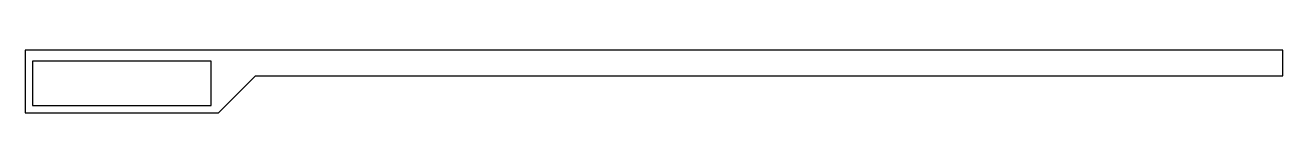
# Model space of a CAD drawing. Header units: millimetres. Extents: x -51 to 119, y -9 to -1.
import ezdxf

# ---------------------------------------------------------------- set-up
doc = ezdxf.new("R2010")
doc.units = ezdxf.units.MM
doc.layers.add('BALLAST_WINDOW', color=3, linetype='CONTINUOUS')
doc.layers.add('OUTLINE', color=7, linetype='CONTINUOUS')

msp = doc.modelspace()

# ---------------------------------------------------------------- linework, layer by layer
at = {"layer": 'BALLAST_WINDOW'}
for p, q in [((-25.48452, -2.3), (-49.51548, -2.3)), ((-49.51548, -2.3), (-49.51548, -8.3)), ((-25.48452, -8.3), (-25.48452, -2.3)), ((-49.51548, -8.3), (-25.48452, -8.3))]:
    msp.add_line(p, q, dxfattribs=at)
at = {"layer": 'OUTLINE'}
for p, q in [((118.87282, -0.8), (-50.51548, -0.8)), ((-50.51548, -0.8), (-50.51548, -9.3)), ((118.87282, -4.3), (118.87282, -0.8)), ((-24.48452, -9.3), (-19.48452, -4.3)), ((-19.48452, -4.3), (118.87282, -4.3)), ((-50.51548, -9.3), (-24.48452, -9.3))]:
    msp.add_line(p, q, dxfattribs=at)

doc.saveas('drawing.dxf')
